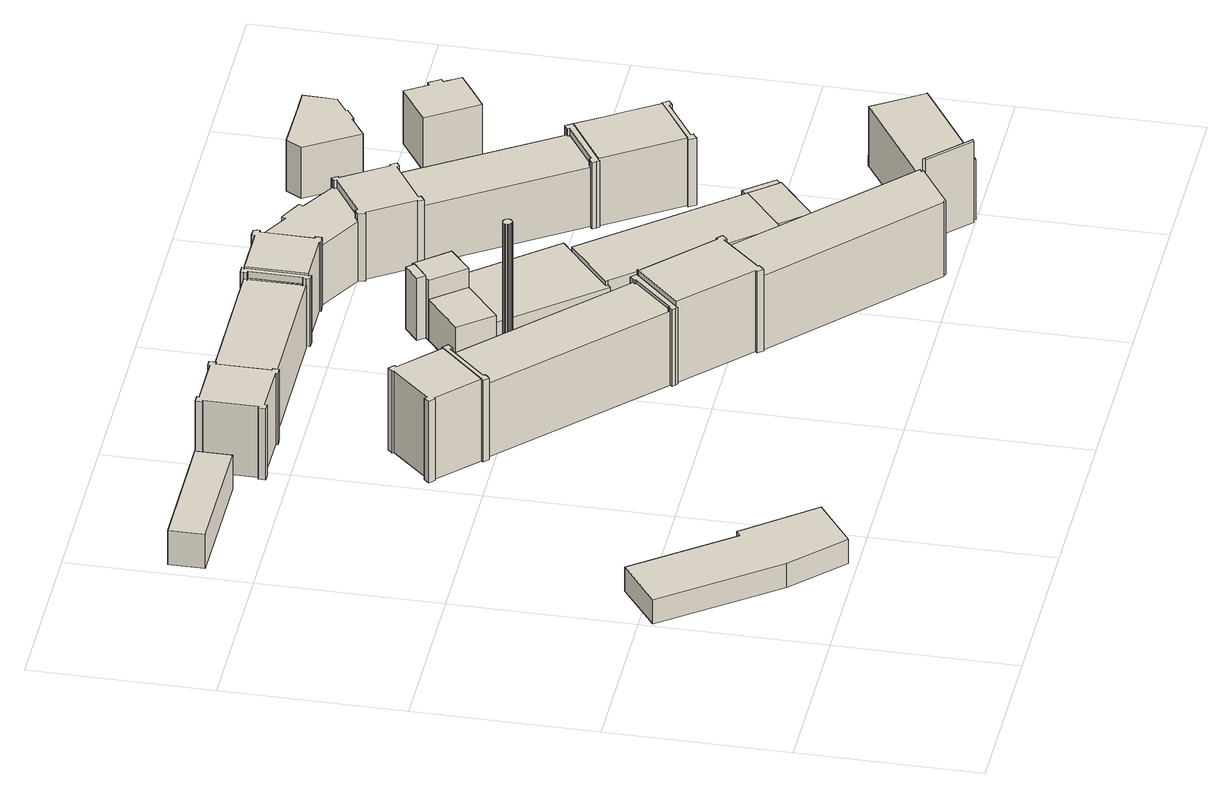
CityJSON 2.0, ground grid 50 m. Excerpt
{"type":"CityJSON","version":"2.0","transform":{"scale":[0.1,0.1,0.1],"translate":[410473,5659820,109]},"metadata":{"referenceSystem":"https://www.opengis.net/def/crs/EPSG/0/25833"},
"CityObjects":{
"building1":{"type":"Building","attributes":{"Dachtyp_tdc":"tdcFreeFormRoof","Gemeindeschluessel":14612000,"Dachneigung":13.57,"QualitaetDacherkennung":7,"Geometrietyp2DReferenz":"3000","measuredHeight":9.36,"function":"31001_3211","roofType":"5000"},"geometry":[{"type":"Solid","lod":"1","boundaries":[[[[0,1,2,3,4,5,6]],[[7,8,9,10,11,12,13]],[[6,8,7,0]],[[5,9,8,6]],[[4,10,9,5]],[[3,11,10,4]],[[2,12,11,3]],[[1,13,12,2]],[[0,7,13,1]]]]}]},
"building2":{"type":"Building","attributes":{"Dachtyp_tdc":"tdcPolyFlatRoof","Gemeindeschluessel":14612000,"Dachneigung":3.24,"QualitaetDacherkennung":82,"Geometrietyp2DReferenz":"3000","measuredHeight":10.81,"function":"31001_9998","roofType":"2100"},"geometry":[{"type":"Solid","lod":"1","boundaries":[[[[14,15,16,17]],[[18,19,20,21]],[[17,19,18,14]],[[16,20,19,17]],[[15,21,20,16]],[[14,18,21,15]]]]}]},
"building3":{"type":"Building","attributes":{"Gemeindeschluessel":14612000,"Geometrietyp2DReferenz":"3000","function":"31001_9998","roofType":"9999"},"children":["building3-1","building3-2"]},
"building3-1":{"type":"BuildingPart","attributes":{"Dachtyp_tdc":"tdcPolyFlatRoof","Dachneigung":3.79,"QualitaetDacherkennung":48,"Geometrietyp2DReferenz":"3000","measuredHeight":25.16,"roofType":"2100"},"parents":["building3"],"geometry":[{"type":"Solid","lod":"1","boundaries":[[[[22,23,24,25,26,27,28,29,30,31,32,33]],[[34,35,36,37,38,39,40,41,42,43,44,45]],[[33,35,34,22]],[[32,36,35,33]],[[31,37,36,32]],[[30,38,37,31]],[[29,39,38,30]],[[28,40,39,29]],[[27,41,40,28]],[[26,42,41,27]],[[25,43,42,26]],[[24,44,43,25]],[[23,45,44,24]],[[22,34,45,23]]]]}]},
"building3-2":{"type":"BuildingPart","attributes":{"Dachtyp_tdc":"tdcPolyFlatRoof","Dachneigung":0,"QualitaetDacherkennung":73,"Geometrietyp2DReferenz":"3000","measuredHeight":25.21,"roofType":"1000"},"parents":["building3"],"geometry":[{"type":"Solid","lod":"1","boundaries":[[[[46,47,48,49,50,51,52,53,54,55,56,57]],[[45,58,59,60,61,62,63,64,65,66,67,34]],[[57,45,34,46]],[[56,58,45,57]],[[55,59,58,56]],[[54,60,59,55]],[[53,61,60,54]],[[52,62,61,53]],[[51,63,62,52]],[[50,64,63,51]],[[49,65,64,50]],[[48,66,65,49]],[[47,67,66,48]],[[46,34,67,47]]]]}]},
"building4":{"type":"Building","attributes":{"Dachtyp_tdc":"tdcPolyFlatRoof","Gemeindeschluessel":14612000,"Dachneigung":0,"QualitaetDacherkennung":68,"Geometrietyp2DReferenz":"3000","measuredHeight":21.85,"function":"31001_9998","roofType":"1000"},"geometry":[{"type":"Solid","lod":"1","boundaries":[[[[68,69,70,71,72,73,74,75,76,77,78,79,80,81,82,83,84,85,86,87,88,89]],[[90,91,92,93,94,95,96,97,98,99,100,101,102,103,104,105,106,107,108,109,110,111]],[[89,91,90,68]],[[88,92,91,89]],[[87,93,92,88]],[[86,94,93,87]],[[85,95,94,86]],[[84,96,95,85]],[[83,97,96,84]],[[82,98,97,83]],[[81,99,98,82]],[[80,100,99,81]],[[79,101,100,80]],[[78,102,101,79]],[[77,103,102,78]],[[76,104,103,77]],[[75,105,104,76]],[[74,106,105,75]],[[73,107,106,74]],[[72,108,107,73]],[[71,109,108,72]],[[70,110,109,71]],[[69,111,110,70]],[[68,90,111,69]]]]}]},
"building5":{"type":"Building","attributes":{"Dachtyp_tdc":"tdcPolyFlatRoof","Gemeindeschluessel":14612000,"Dachneigung":0,"QualitaetDacherkennung":43,"Geometrietyp2DReferenz":"3000","measuredHeight":22.69,"function":"31001_9998","roofType":"1000"},"geometry":[{"type":"Solid","lod":"1","boundaries":[[[[112,113,114,115,116,117,118,119,120,121,122,123]],[[42,41,40,39,38,37,124,125,126,127,128,129]],[[123,41,42,112]],[[122,40,41,123]],[[121,39,40,122]],[[120,38,39,121]],[[119,37,38,120]],[[118,124,37,119]],[[117,125,124,118]],[[116,126,125,117]],[[115,127,126,116]],[[114,128,127,115]],[[113,129,128,114]],[[112,42,129,113]]]]}]},
"building6":{"type":"Building","attributes":{"Gemeindeschluessel":14612000,"Geometrietyp2DReferenz":"3000","function":"31001_9998","roofType":"9999"},"children":["building6-1","building6-2","building6-3"]},
"building6-1":{"type":"BuildingPart","attributes":{"Dachtyp_tdc":"tdcPolyFlatRoof","Dachneigung":2.85,"QualitaetDacherkennung":74,"Geometrietyp2DReferenz":"3000","measuredHeight":19.66,"roofType":"2100"},"parents":["building6"],"geometry":[{"type":"Solid","lod":"1","boundaries":[[[[130,131,132,133,134,135,136,137,138]],[[139,140,141,142,143,144,145,146,147]],[[137,140,139,138]],[[136,141,140,137]],[[135,142,141,136]],[[134,143,142,135]],[[133,144,143,134]],[[132,145,144,133]],[[131,146,145,132]],[[130,147,146,131]],[[138,139,147,130]]]]}]},
"building6-2":{"type":"BuildingPart","attributes":{"Dachtyp_tdc":"tdcPolyFlatRoof","Dachneigung":3.04,"QualitaetDacherkennung":96,"Geometrietyp2DReferenz":"3000","measuredHeight":19.64,"roofType":"2100"},"parents":["building6"],"geometry":[{"type":"Solid","lod":"1","boundaries":[[[[148,130,138,149]],[[150,151,139,147]],[[149,151,150,148]],[[138,139,151,149]],[[130,147,139,138]],[[148,150,147,130]]]]}]},
"building6-3":{"type":"BuildingPart","attributes":{"Dachtyp_tdc":"tdcPolyFlatRoof","Dachneigung":0,"QualitaetDacherkennung":49,"Geometrietyp2DReferenz":"3000","measuredHeight":21.23,"roofType":"1000"},"parents":["building6"],"geometry":[{"type":"Solid","lod":"1","boundaries":[[[[152,153,154,155]],[[142,156,157,143]],[[155,156,142,152]],[[154,157,156,155]],[[153,143,157,154]],[[152,142,143,153]]]]}]},
"building7":{"type":"Building","attributes":{"name":"Staatsbetrieb Sächsische Informatik Dienste","Gemeindeschluessel":14612000,"Geometrietyp2DReferenz":"3000","function":"31001_3010","roofType":"9999"},"children":["building7-1","building7-2"]},
"building7-1":{"type":"BuildingPart","attributes":{"Dachtyp_tdc":"tdcPolyFlatRoof","Dachneigung":0,"QualitaetDacherkennung":77,"Geometrietyp2DReferenz":"3000","measuredHeight":25.06,"roofType":"1000"},"parents":["building7"],"geometry":[{"type":"MultiSurface","lod":"1","boundaries":[[[158,159,160,161,162,163,164,165,166,167,168,169,170,171,172,159]],[[173,174,175,176,177,178,179,180,181,182,183,184,185,186,187,174]],[[159,174,173,158]],[[172,175,174,159]],[[171,176,175,172]],[[170,177,176,171]],[[169,178,177,170]],[[168,179,178,169]],[[167,180,179,168]],[[166,181,180,167]],[[165,182,181,166]],[[164,183,182,165]],[[163,184,183,164]],[[162,185,184,163]],[[161,186,185,162]],[[160,187,186,161]],[[187,160,159,174]]]}]},
"building7-2":{"type":"BuildingPart","attributes":{"Dachtyp_tdc":"tdcFreeFormRoof","Dachneigung":79.22,"QualitaetDacherkennung":27,"Geometrietyp2DReferenz":"3000","measuredHeight":26.76,"roofType":"5000"},"parents":["building7"],"geometry":[{"type":"Solid","lod":"1","boundaries":[[[[188,189,190,191,192,193,194,195,196,197,198,199,200]],[[201,202,203,204,205,206,207,208,209,210,211,212,187]],[[200,201,187,188]],[[199,202,201,200]],[[198,203,202,199]],[[197,204,203,198]],[[196,205,204,197]],[[195,206,205,196]],[[194,207,206,195]],[[193,208,207,194]],[[192,209,208,193]],[[191,210,209,192]],[[190,211,210,191]],[[189,212,211,190]],[[188,187,212,189]]]]}]},
"building8":{"type":"Building","attributes":{"Stand_DGM":"2016","Stand_Basis-DLM":"2021","Gemeindeschluessel":"14612000","ObjektHoehe":42,"Stand_Laserscan":"2016","BodenHoehe":110.89,"Stand_3D-Stadtmodell":"2023","Geometrietyp2DReferenz":1000,"AbsoluteHoehe":152.89,"measuredHeight":42,"function":"51002_1290","roofType":"9999"},"geometry":[{"type":"Solid","lod":"1","boundaries":[[[[213,214,215,216,217,218,219,220,221,222,223,224,225,226,227,228,229,230,231,232,233,234,235,236,237]],[[238,239,240,241,242,243,244,245,246,247,248,249,250,251,252,253,254,255,256,257,258,259,260,261,262]],[[237,239,238,213]],[[236,240,239,237]],[[235,241,240,236]],[[234,242,241,235]],[[233,243,242,234]],[[232,244,243,233]],[[231,245,244,232]],[[230,246,245,231]],[[229,247,246,230]],[[228,248,247,229]],[[227,249,248,228]],[[226,250,249,227]],[[225,251,250,226]],[[224,252,251,225]],[[223,253,252,224]],[[222,254,253,223]],[[221,255,254,222]],[[220,256,255,221]],[[219,257,256,220]],[[218,258,257,219]],[[217,259,258,218]],[[216,260,259,217]],[[215,261,260,216]],[[214,262,261,215]],[[213,238,262,214]]]]}]},
"building9":{"type":"Building","attributes":{"Dachtyp_tdc":"tdcPolyFlatRoof","Gemeindeschluessel":14612000,"Dachneigung":3.88,"QualitaetDacherkennung":70,"Geometrietyp2DReferenz":"3000","measuredHeight":12.96,"function":"31001_9998","roofType":"2100"},"geometry":[{"type":"Solid","lod":"1","boundaries":[[[[263,264,265,266]],[[267,268,269,270]],[[266,268,267,263]],[[265,269,268,266]],[[264,270,269,265]],[[263,267,270,264]]]]}]},
"building10":{"type":"Building","attributes":{"Gemeindeschluessel":14612000,"Geometrietyp2DReferenz":"3000","function":"31001_9998","roofType":"9999"},"children":["building10-1","building10-2"]},
"building10-1":{"type":"BuildingPart","attributes":{"Dachtyp_tdc":"tdcPolyFlatRoof","Dachneigung":0,"QualitaetDacherkennung":64,"Geometrietyp2DReferenz":"3000","measuredHeight":18.41,"roofType":"1000"},"parents":["building10"],"geometry":[{"type":"Solid","lod":"1","boundaries":[[[[271,272,273,274,275,276]],[[270,269,277,278,279,280]],[[276,269,270,271]],[[275,277,269,276]],[[274,278,277,275]],[[273,279,278,274]],[[272,280,279,273]],[[271,270,280,272]]]]}]},
"building10-2":{"type":"BuildingPart","attributes":{"Dachtyp_tdc":"tdcGableRoof","Dachneigung":38.95,"QualitaetDacherkennung":36,"Geometrietyp2DReferenz":"3000","measuredHeight":20.48,"roofType":"3100"},"parents":["building10"],"geometry":[{"type":"Solid","lod":"1","boundaries":[[[[281,282,283,284]],[[285,278,277,286]],[[284,278,285,281]],[[283,277,278,284]],[[282,286,277,283]],[[281,285,286,282]]]]}]},
"building11":{"type":"Building","attributes":{"Dachtyp_tdc":"tdcGableRoof","Gemeindeschluessel":14612000,"Dachneigung":31.66,"QualitaetDacherkennung":60,"Geometrietyp2DReferenz":"3000","measuredHeight":13.97,"function":"31001_9998","roofType":"3100"},"geometry":[{"type":"Solid","lod":"1","boundaries":[[[[287,288,289,290,291,292,293,294,295,296]],[[297,298,299,300,301,302,303,304,305,306]],[[296,298,297,287]],[[295,299,298,296]],[[294,300,299,295]],[[293,301,300,294]],[[292,302,301,293]],[[291,303,302,292]],[[290,304,303,291]],[[289,305,304,290]],[[288,306,305,289]],[[287,297,306,288]]]]}]},
"building12":{"type":"Building","attributes":{"Dachtyp_tdc":"tdcPolyFlatRoof","Gemeindeschluessel":14612000,"Dachneigung":0,"QualitaetDacherkennung":46,"Geometrietyp2DReferenz":"3000","measuredHeight":22.8,"function":"31001_9998","roofType":"1000"},"geometry":[{"type":"Solid","lod":"1","boundaries":[[[[307,308,309,310,311,312,313,314,315,316,317,318]],[[319,320,321,322,323,324,325,326,327,328,329,330]],[[318,320,319,307]],[[317,321,320,318]],[[316,322,321,317]],[[315,323,322,316]],[[314,324,323,315]],[[313,325,324,314]],[[312,326,325,313]],[[311,327,326,312]],[[310,328,327,311]],[[309,329,328,310]],[[308,330,329,309]],[[307,319,330,308]]]]}]},
"building13":{"type":"Building","attributes":{"Gemeindeschluessel":14612000,"Geometrietyp2DReferenz":"3000","function":"31001_9998","roofType":"9999"},"children":["building13-1","building13-2"]},
"building13-1":{"type":"BuildingPart","attributes":{"Dachtyp_tdc":"tdcPolyFlatRoof","Dachneigung":0,"QualitaetDacherkennung":81,"Geometrietyp2DReferenz":"3000","measuredHeight":21.19,"roofType":"1000"},"parents":["building13"],"geometry":[{"type":"Solid","lod":"1","boundaries":[[[[331,332,333,334,335,336,337,338,339,340,341,342,343]],[[344,345,346,347,348,349,350,351,352,353,354,355,356]],[[343,344,356,331]],[[342,345,344,343]],[[341,346,345,342]],[[340,347,346,341]],[[339,348,347,340]],[[338,349,348,339]],[[337,350,349,338]],[[336,351,350,337]],[[335,352,351,336]],[[334,353,352,335]],[[333,354,353,334]],[[332,355,354,333]],[[331,356,355,332]]]]}]},
"building13-2":{"type":"BuildingPart","attributes":{"Dachtyp_tdc":"tdcPolyFlatRoof","Dachneigung":27.08,"QualitaetDacherkennung":71,"Geometrietyp2DReferenz":"3000","measuredHeight":21.21,"roofType":"2100"},"parents":["building13"],"geometry":[{"type":"Solid","lod":"1","boundaries":[[[[357,358,359,360,361,362,363,364,365,366,367,368,369]],[[355,370,371,372,373,374,375,376,377,378,379,380,356]],[[369,355,356,357]],[[368,370,355,369]],[[367,371,370,368]],[[366,372,371,367]],[[365,373,372,366]],[[364,374,373,365]],[[363,375,374,364]],[[362,376,375,363]],[[361,377,376,362]],[[360,378,377,361]],[[359,379,378,360]],[[358,380,379,359]],[[357,356,380,358]]]]}]},
"building14":{"type":"Building","attributes":{"Gemeindeschluessel":14612000,"Geometrietyp2DReferenz":"3000","function":"31001_9998","roofType":"9999"},"children":["building14-1","building14-2","building14-3"]},
"building14-1":{"type":"BuildingPart","attributes":{"Dachtyp_tdc":"tdcGableRoof","Dachneigung":11.01,"QualitaetDacherkennung":92,"Geometrietyp2DReferenz":"3000","measuredHeight":12.61,"roofType":"3100"},"parents":["building14"],"geometry":[{"type":"Solid","lod":"1","boundaries":[[[[381,382,383,384,385,386,387]],[[388,389,390,391,392,393,394]],[[387,389,388,381]],[[386,390,389,387]],[[385,391,390,386]],[[384,392,391,385]],[[383,393,392,384]],[[382,394,393,383]],[[381,388,394,382]]]]}]},
"building14-2":{"type":"BuildingPart","attributes":{"Dachtyp_tdc":"tdcPolyFlatRoof","Dachneigung":17.6,"QualitaetDacherkennung":59,"Geometrietyp2DReferenz":"3000","measuredHeight":11.63,"roofType":"2100"},"parents":["building14"],"geometry":[{"type":"Solid","lod":"1","boundaries":[[[[395,396,397,398]],[[399,400,388,401]],[[398,400,399,395]],[[397,388,400,398]],[[396,401,388,397]],[[395,399,401,396]]]]}]},
"building14-3":{"type":"BuildingPart","attributes":{"Dachtyp_tdc":"tdcHipAndGableRoof","Dachneigung":19.3,"QualitaetDacherkennung":59,"Geometrietyp2DReferenz":"3000","measuredHeight":12.54,"roofType":"5000"},"parents":["building14"],"geometry":[{"type":"Solid","lod":"1","boundaries":[[[[402,403,387,386,404,405,406]],[[400,407,408,409,390,389,410]],[[406,407,400,402]],[[405,408,407,406]],[[404,409,408,405]],[[386,390,409,404]],[[387,389,390,386]],[[403,410,389,387]],[[402,400,410,403]]]]}]},
"building15":{"type":"Building","attributes":{"Dachtyp_tdc":"tdcPolyFlatRoof","Gemeindeschluessel":14612000,"Dachneigung":3.31,"QualitaetDacherkennung":68,"Geometrietyp2DReferenz":"3000","measuredHeight":18.86,"function":"31001_9998","roofType":"2100"},"geometry":[{"type":"Solid","lod":"1","boundaries":[[[[411,412,413,414,415,416,417,418,419,420,421,422,423,424,425,426]],[[427,428,429,430,431,432,433,434,435,436,437,438,439,440,441,442]],[[426,428,427,411]],[[425,429,428,426]],[[424,430,429,425]],[[423,431,430,424]],[[422,432,431,423]],[[421,433,432,422]],[[420,434,433,421]],[[419,435,434,420]],[[418,436,435,419]],[[417,437,436,418]],[[416,438,437,417]],[[415,439,438,416]],[[414,440,439,415]],[[413,441,440,414]],[[412,442,441,413]],[[411,427,442,412]]]]}]},
"building16":{"type":"Building","attributes":{"Dachtyp_tdc":"tdcPolyFlatRoof","Gemeindeschluessel":14612000,"Dachneigung":0,"QualitaetDacherkennung":63,"Geometrietyp2DReferenz":"3000","measuredHeight":20.65,"function":"31001_9998","roofType":"1000"},"geometry":[{"type":"Solid","lod":"1","boundaries":[[[[443,444,445,446,447,448,449,450,451,452,453,454,455,456,457,458,459,460,461,462,463,464,465,466]],[[467,468,469,470,471,472,473,474,475,476,477,478,479,480,481,482,483,484,485,486,487,488,489,490]],[[466,468,467,443]],[[465,469,468,466]],[[464,470,469,465]],[[463,471,470,464]],[[462,472,471,463]],[[461,473,472,462]],[[460,474,473,461]],[[459,475,474,460]],[[458,476,475,459]],[[457,477,476,458]],[[456,478,477,457]],[[455,479,478,456]],[[454,480,479,455]],[[453,481,480,454]],[[452,482,481,453]],[[451,483,482,452]],[[450,484,483,451]],[[449,485,484,450]],[[448,486,485,449]],[[447,487,486,448]],[[446,488,487,447]],[[445,489,488,446]],[[444,490,489,445]],[[443,467,490,444]]]]}]},
"building17":{"type":"Building","attributes":{"Dachtyp_tdc":"tdcPolyFlatRoof","Gemeindeschluessel":14612000,"Dachneigung":2.93,"QualitaetDacherkennung":87,"Geometrietyp2DReferenz":"3000","measuredHeight":18.6,"function":"31001_9998","roofType":"2100"},"geometry":[{"type":"Solid","lod":"1","boundaries":[[[[491,492,493,494,495,496,497,498,499,500,501,502]],[[473,472,503,504,505,506,507,508,477,476,475,474]],[[502,472,473,491]],[[501,503,472,502]],[[500,504,503,501]],[[499,505,504,500]],[[498,506,505,499]],[[497,507,506,498]],[[496,508,507,497]],[[495,477,508,496]],[[494,476,477,495]],[[493,475,476,494]],[[492,474,475,493]],[[491,473,474,492]]]]}]},
"building18":{"type":"Building","attributes":{"name":"Stasi-Unterlagen-Behörde","Gemeindeschluessel":14612000,"Geometrietyp2DReferenz":"3000","function":"31001_3010","roofType":"9999"},"children":["building18-1","building18-2","building18-3"]},
"building18-1":{"type":"BuildingPart","attributes":{"Dachtyp_tdc":"tdcPolyFlatRoof","Dachneigung":2.92,"QualitaetDacherkennung":76,"Geometrietyp2DReferenz":"3000","measuredHeight":18.77,"roofType":"2100"},"parents":["building18"],"geometry":[{"type":"Solid","lod":"1","boundaries":[[[[509,510,511,512,513,514]],[[515,516,517,518,519,520]],[[514,516,515,509]],[[513,517,516,514]],[[512,518,517,513]],[[511,519,518,512]],[[510,520,519,511]],[[509,515,520,510]]]]}]},
"building18-2":{"type":"BuildingPart","attributes":{"Dachtyp_tdc":"tdcPolyFlatRoof","Dachneigung":0,"QualitaetDacherkennung":0,"Geometrietyp2DReferenz":"3000","measuredHeight":3.02,"roofType":"9999"},"parents":["building18"],"geometry":[{"type":"Solid","lod":"1","boundaries":[[[[521,522,523,524,525,526]],[[520,527,528,529,530,515]],[[526,527,520,521]],[[525,528,527,526]],[[524,529,528,525]],[[523,530,529,524]],[[522,515,530,523]],[[521,520,515,522]]]]}]},
"building18-3":{"type":"BuildingPart","attributes":{"Dachtyp_tdc":"tdcFreeFormRoof","Dachneigung":50.7,"QualitaetDacherkennung":16,"Geometrietyp2DReferenz":"3000","measuredHeight":25.19,"roofType":"5000"},"parents":["building18"],"geometry":[{"type":"Solid","lod":"1","boundaries":[[[[531,532,533,534,535]],[[518,536,537,538,519]],[[535,536,518,531]],[[534,537,536,535]],[[533,538,537,534]],[[532,519,538,533]],[[531,518,519,532]]]]}]},
"building19":{"type":"Building","attributes":{"Gemeindeschluessel":14612000,"Geometrietyp2DReferenz":"3000","function":"31001_9998","roofType":"9999"},"children":["building19-1","building19-2","building19-3"]},
"building19-1":{"type":"BuildingPart","attributes":{"Dachtyp_tdc":"tdcPolyFlatRoof","Dachneigung":2.81,"QualitaetDacherkennung":57,"Geometrietyp2DReferenz":"3000","measuredHeight":20.6,"roofType":"2100"},"parents":["building19"],"geometry":[{"type":"Solid","lod":"1","boundaries":[[[[539,540,541,542,543,544,545,546,547,548,549,550]],[[551,552,553,554,555,556,557,558,559,560,561,562]],[[550,551,562,539]],[[549,552,551,550]],[[548,553,552,549]],[[547,554,553,548]],[[546,555,554,547]],[[545,556,555,546]],[[544,557,556,545]],[[543,558,557,544]],[[542,559,558,543]],[[541,560,559,542]],[[540,561,560,541]],[[539,562,561,540]]]]}]},
"building19-2":{"type":"BuildingPart","attributes":{"Dachtyp_tdc":"tdcPolyFlatRoof","Dachneigung":0,"QualitaetDacherkennung":75,"Geometrietyp2DReferenz":"3000","measuredHeight":20.74,"roofType":"1000"},"parents":["building19"],"geometry":[{"type":"Solid","lod":"1","boundaries":[[[[563,564,565,566,567,568]],[[569,570,551,562,571,572]],[[567,569,572,568]],[[566,570,569,567]],[[565,551,570,566]],[[564,562,551,565]],[[563,571,562,564]],[[568,572,571,563]]]]}]},
"building19-3":{"type":"BuildingPart","attributes":{"Dachtyp_tdc":"tdcFreeFormRoof","Dachneigung":72.1,"QualitaetDacherkennung":17,"Geometrietyp2DReferenz":"3000","measuredHeight":22.64,"roofType":"5000"},"parents":["building19"],"geometry":[{"type":"Solid","lod":"1","boundaries":[[[[573,574,575,576,577,578,579,580,581,582,583,584,585,586]],[[507,506,505,504,503,587,588,589,572,571,590,591,592,508]],[[586,506,507,573]],[[585,505,506,586]],[[584,504,505,585]],[[583,503,504,584]],[[582,587,503,583]],[[581,588,587,582]],[[580,589,588,581]],[[579,572,589,580]],[[578,571,572,579]],[[577,590,571,578]],[[576,591,590,577]],[[575,592,591,576]],[[574,508,592,575]],[[573,507,508,574]]]]}]},
"building20":{"type":"Building","attributes":{"Dachtyp_tdc":"tdcFreeFormRoof","Gemeindeschluessel":14612000,"Dachneigung":36.99,"QualitaetDacherkennung":11,"Geometrietyp2DReferenz":"3000","measuredHeight":18.64,"function":"31001_9998","roofType":"5000"},"geometry":[{"type":"Solid","lod":"1","boundaries":[[[[593,594,595,596,597,598,599,600,601,602,603,604]],[[605,606,607,608,609,610,611,612,613,614,615,616]],[[604,606,605,593]],[[603,607,606,604]],[[602,608,607,603]],[[601,609,608,602]],[[600,610,609,601]],[[599,611,610,600]],[[598,612,611,599]],[[597,613,612,598]],[[596,614,613,597]],[[595,615,614,596]],[[594,616,615,595]],[[593,605,616,594]]]]}]},
"building21":{"type":"Building","attributes":{"Dachtyp_tdc":"tdcHipAndGableRoof","Gemeindeschluessel":14612000,"Dachneigung":35.48,"QualitaetDacherkennung":67,"Geometrietyp2DReferenz":"3000","measuredHeight":19.09,"function":"31001_9998","roofType":"5000"},"geometry":[{"type":"Solid","lod":"1","boundaries":[[[[617,618,619,620,621,622,623,624,625,626,627]],[[628,629,630,631,632,633,634,635,636,637,638]],[[627,629,628,617]],[[626,630,629,627]],[[625,631,630,626]],[[624,632,631,625]],[[623,633,632,624]],[[622,634,633,623]],[[621,635,634,622]],[[620,636,635,621]],[[619,637,636,620]],[[618,638,637,619]],[[617,628,638,618]]]]}]}
},
"vertices":[
[500,120,85],[349,311,85],[333,299,85],[136,561,85],[3,462,85],[231,157,85],[369,24,85],[500,120,11],[369,24,11],[231,157,11],[3,462,11],[136,561,11],[333,299,11],[349,311,11],
[43,1634,110],[412,1634,110],[412,1733,110],[43,1732,110],[43,1634,5],[43,1732,5],[412,1733,5],[412,1634,5],
[762,1154,268],[642,1031,268],[637,1026,268],[651,1012,268],[659,1020,268],[665,1026,268],[661,1030,268],[762,1136,268],[768,1130,268],[774,1136,268],[782,1144,268],[766,1159,268],[762,1154,17],[766,1159,17],[782,1144,17],[774,1136,17],[768,1130,17],[762,1136,17],[661,1030,17],[665,1026,17],[659,1020,17],[651,1012,17],[637,1026,17],[642,1031,17],
[762,1154,269],[656,1256,269],[661,1261,269],[646,1275,269],[633,1262,269],[637,1258,269],[536,1152,269],[530,1158,269],[516,1144,269],[531,1130,269],[535,1134,269],[642,1031,269],[535,1134,17],[531,1130,17],[516,1144,17],[530,1158,17],[536,1152,17],[637,1258,17],[633,1262,17],[646,1275,17],[661,1261,17],[656,1256,17],
[491,1743,224],[471,1743,224],[471,1724,224],[476,1724,224],[476,1579,224],[470,1579,224],[470,1559,224],[489,1559,224],[489,1565,224],[634,1565,224],[634,1559,224],[653,1559,224],[653,1570,224],[653,1577,224],[647,1577,224],[647,1724,224],[655,1724,224],[655,1733,224],[655,1743,224],[637,1743,224],[637,1737,224],[491,1737,224],[491,1743,5],[491,1737,5],[637,1737,5],[637,1743,5],[655,1743,5],[655,1733,5],[655,1724,5],[647,1724,5],[647,1577,5],[653,1577,5],[653,1570,5],[653,1559,5],[634,1559,5],[634,1565,5],[489,1565,5],[489,1559,5],[470,1559,5],[470,1579,5],[476,1579,5],[476,1724,5],[471,1724,5],[471,1743,5],
[659,1020,244],[1071,624,244],[1075,628,244],[1079,625,244],[1182,732,244],[1179,735,244],[1185,741,244],[774,1136,244],[768,1130,244],[762,1136,244],[661,1030,244],[665,1026,244],[1185,741,17],[1179,735,17],[1182,732,17],[1079,625,17],[1075,628,17],[1071,624,17],
[1077,1724,199],[1077,1734,199],[655,1733,199],[655,1724,199],[653,1724,199],[653,1577,199],[653,1570,199],[1079,1571,199],[1078,1580,199],[1078,1580,6],[1079,1571,6],[653,1570,6],[653,1577,6],[653,1724,6],[655,1724,6],[655,1733,6],[1077,1734,6],[1077,1724,6],
[1083,1724,199],[1083,1580,199],[1083,1724,6],[1083,1580,6],
[653,1577,219],[653,1724,219],[647,1724,219],[647,1577,219],[647,1577,6],[647,1724,6],
[1206,735,270],[1202,731,270],[1082,609,270],[1260,437,270],[1255,432,270],[1268,417,270],[1273,422,270],[1283,432,270],[1280,435,270],[1380,542,270],[1387,536,270],[1389,538,270],[1400,549,270],[1385,563,270],[1382,559,270],[1206,735,19],[1202,731,19],[1382,559,19],[1385,563,19],[1400,549,19],[1389,538,19],[1387,536,19],[1380,542,19],[1280,435,19],[1283,432,19],[1273,422,19],[1268,417,19],[1255,432,19],[1260,437,19],[1082,609,19],
[1082,609,255],[1206,736,255],[1201,741,255],[1192,750,255],[1185,741,255],[1179,735,255],[1182,732,255],[1079,625,255],[1075,628,255],[1071,624,255],[1064,616,255],[1072,608,255],[1077,604,255],[1077,604,19],[1072,608,19],[1064,616,19],[1071,624,19],[1075,628,19],[1079,625,19],[1182,732,19],[1179,735,19],[1185,741,19],[1192,750,19],[1201,741,19],[1206,736,19],
[1100,1052,439],[1101,1048,439],[1103,1045,439],[1107,1043,439],[1108,1042,439],[1110,1041,439],[1114,1041,439],[1116,1042,439],[1118,1043,439],[1121,1045,439],[1122,1046,439],[1123,1048,439],[1124,1050,439],[1125,1052,439],[1125,1056,439],[1123,1059,439],[1121,1063,439],[1118,1065,439],[1114,1066,439],[1110,1066,439],[1108,1065,439],[1107,1065,439],[1103,1063,439],[1101,1059,439],[1100,1056,439],[1100,1052,19],[1100,1056,19],[1101,1059,19],[1103,1063,19],[1107,1065,19],[1108,1065,19],[1110,1066,19],[1114,1066,19],[1118,1065,19],[1121,1063,19],[1123,1059,19],[1125,1056,19],[1125,1052,19],[1124,1050,19],[1123,1048,19],[1122,1046,19],[1121,1045,19],[1118,1043,19],[1116,1042,19],[1114,1041,19],[1110,1041,19],[1108,1042,19],[1107,1043,19],[1103,1045,19],[1101,1048,19],
[1118,1084,143],[1230,1177,143],[1156,1267,143],[1043,1175,143],[1118,1084,17],[1043,1175,17],[1156,1267,17],[1230,1177,17],
[1230,1177,201],[1299,1235,201],[1225,1324,201],[1213,1315,201],[1166,1277,201],[1156,1267,201],[1166,1277,17],[1213,1315,17],[1225,1324,17],[1299,1235,17],
[1196,1335,208],[1150,1297,208],[1166,1277,208],[1213,1315,208],[1196,1335,17],[1150,1297,17],
[1507,984,120],[1299,1235,120],[1230,1177,120],[1212,1162,120],[1118,1084,120],[1330,828,120],[1340,836,120],[1336,842,120],[1420,912,120],[1473,956,120],[1507,984,18],[1473,956,18],[1420,912,18],[1336,842,18],[1340,836,18],[1330,828,18],[1118,1084,18],[1212,1162,18],[1230,1177,18],[1299,1235,18],
[1387,536,244],[1380,542,244],[1280,435,244],[1283,432,244],[1273,422,244],[1693,30,244],[1697,31,244],[1701,27,244],[1826,109,244],[1820,113,244],[1829,118,244],[1389,538,244],[1387,536,16],[1389,538,16],[1829,118,16],[1820,113,16],[1826,109,16],[1701,27,16],[1697,31,16],[1693,30,16],[1273,422,16],[1283,432,16],[1280,435,16],[1380,542,16],
[1098,1736,224],[1097,1568,224],[1241,1568,224],[1241,1563,224],[1264,1565,224],[1265,1583,224],[1258,1583,224],[1260,1727,224],[1266,1727,224],[1266,1736,224],[1262,1745,224],[1241,1745,224],[1241,1736,224],[1241,1736,12],[1241,1745,12],[1262,1745,12],[1266,1736,12],[1266,1727,12],[1260,1727,12],[1258,1583,12],[1265,1583,12],[1264,1565,12],[1241,1563,12],[1241,1568,12],[1097,1568,12],[1098,1736,12],
[1098,1736,219],[1098,1743,219],[1077,1743,219],[1077,1734,219],[1077,1724,219],[1083,1724,219],[1083,1580,219],[1078,1580,219],[1079,1571,219],[1079,1561,219],[1097,1561,219],[1097,1562,219],[1097,1568,219],[1097,1562,12],[1097,1561,12],[1079,1561,12],[1079,1571,12],[1078,1580,12],[1083,1580,12],[1083,1724,12],[1077,1724,12],[1077,1734,12],[1077,1743,12],[1098,1743,12],
[1797,565,134],[1473,956,134],[1336,842,134],[1340,836,134],[1663,448,134],[1676,459,134],[1800,562,134],[1797,565,17],[1800,562,17],[1676,459,17],[1663,448,17],[1340,836,17],[1336,842,17],[1473,956,17],
[1880,501,129],[1815,580,129],[1797,565,129],[1863,486,129],[1880,501,17],[1863,486,17],[1815,580,17],
[1863,486,134],[1831,524,134],[1701,429,134],[1709,419,134],[1739,383,134],[1739,383,17],[1709,419,17],[1701,429,17],[1831,524,17],
[1258,1583,200],[1265,1583,200],[1264,1565,200],[1387,1496,200],[1403,1506,200],[1407,1501,200],[1529,1578,200],[1525,1584,200],[1529,1589,200],[1431,1647,200],[1436,1659,200],[1372,1692,200],[1367,1680,200],[1266,1736,200],[1266,1727,200],[1260,1727,200],[1258,1583,16],[1260,1727,16],[1266,1727,16],[1266,1736,16],[1367,1680,16],[1372,1692,16],[1436,1659,16],[1431,1647,16],[1529,1589,16],[1525,1584,16],[1529,1578,16],[1407,1501,16],[1403,1506,16],[1387,1496,16],[1264,1565,16],[1265,1583,16],
[1541,1575,224],[1546,1578,224],[1535,1594,224],[1529,1589,224],[1525,1584,224],[1529,1578,224],[1407,1501,224],[1403,1506,224],[1387,1496,224],[1392,1477,224],[1398,1480,224],[1476,1359,224],[1471,1357,224],[1481,1342,224],[1491,1349,224],[1497,1353,224],[1493,1359,224],[1617,1439,224],[1621,1433,224],[1626,1436,224],[1635,1442,224],[1625,1458,224],[1620,1455,224],[1615,1463,224],[1541,1575,17],[1615,1463,17],[1620,1455,17],[1625,1458,17],[1635,1442,17],[1626,1436,17],[1621,1433,17],[1617,1439,17],[1493,1359,17],[1497,1353,17],[1491,1349,17],[1481,1342,17],[1471,1357,17],[1476,1359,17],[1398,1480,17],[1392,1477,17],[1387,1496,17],[1403,1506,17],[1407,1501,17],[1529,1578,17],[1525,1584,17],[1529,1589,17],[1535,1594,17],[1546,1578,17],
[1621,1433,199],[1617,1439,199],[1493,1359,199],[1497,1353,199],[1491,1349,199],[1744,960,199],[1751,964,199],[1754,959,199],[1876,1039,199],[1873,1044,199],[1878,1047,199],[1626,1436,199],[1878,1047,17],[1873,1044,17],[1876,1039,17],[1754,959,17],[1751,964,17],[1744,960,17],
[2235,185,199],[2151,314,199],[1847,115,199],[1958,6,199],[1965,0,199],[2239,179,199],[2235,185,15],[2239,179,15],[1965,0,15],[1958,6,15],[1847,115,15],[2151,314,15],
[2151,314,46],[2235,185,46],[2241,188,46],[2162,310,46],[2158,307,46],[2153,315,46],[2153,315,15],[2158,307,15],[2162,310,15],[2241,188,15],
[1958,6,265],[1847,115,265],[1851,109,265],[1844,106,265],[1950,2,265],[1950,2,15],[1844,106,15],[1851,109,15],
[1884,734,223],[1879,731,223],[1892,712,223],[1900,718,223],[1908,723,223],[1904,729,223],[2025,809,223],[2030,802,223],[2036,807,223],[2045,812,223],[2033,830,223],[2028,827,223],[2028,827,17],[2033,830,17],[2045,812,17],[2036,807,17],[2030,802,17],[2025,809,17],[1904,729,17],[1908,723,17],[1900,718,17],[1892,712,17],[1879,731,17],[1884,734,17],
[1750,939,225],[1884,734,225],[2028,827,225],[1972,915,225],[1953,942,225],[1895,1032,225],[1953,942,17],[1972,915,17],[1750,939,17],[1895,1032,17],
[1751,964,221],[1744,960,221],[1734,953,221],[1741,943,221],[1745,936,221],[1750,939,221],[1895,1032,221],[1900,1035,221],[1891,1048,221],[1888,1054,221],[1878,1047,221],[1873,1044,221],[1876,1039,221],[1754,959,221],[1888,1054,17],[1891,1048,17],[1900,1035,17],[1745,936,17],[1741,943,17],[1734,953,17],
[1728,1709,175],[1819,1566,175],[1881,1607,175],[1884,1602,175],[1917,1624,175],[1914,1629,175],[1962,1660,175],[1963,1752,175],[1931,1752,175],[1918,1752,175],[1901,1752,175],[1755,1753,175],[1728,1709,18],[1755,1753,18],[1901,1752,18],[1918,1752,18],[1931,1752,18],[1963,1752,18],[1962,1660,18],[1914,1629,18],[1917,1624,18],[1884,1602,18],[1881,1607,18],[1819,1566,18],
[2094,1415,180],[2073,1447,180],[2063,1441,180],[2024,1501,180],[1912,1427,180],[2001,1291,180],[2058,1328,180],[2113,1365,180],[2103,1380,180],[2091,1398,180],[2085,1408,180],[2094,1415,17],[2085,1408,17],[2091,1398,17],[2103,1380,17],[2113,1365,17],[2058,1328,17],[2001,1291,17],[1912,1427,17],[2024,1501,17],[2063,1441,17],[2073,1447,17]
]}
